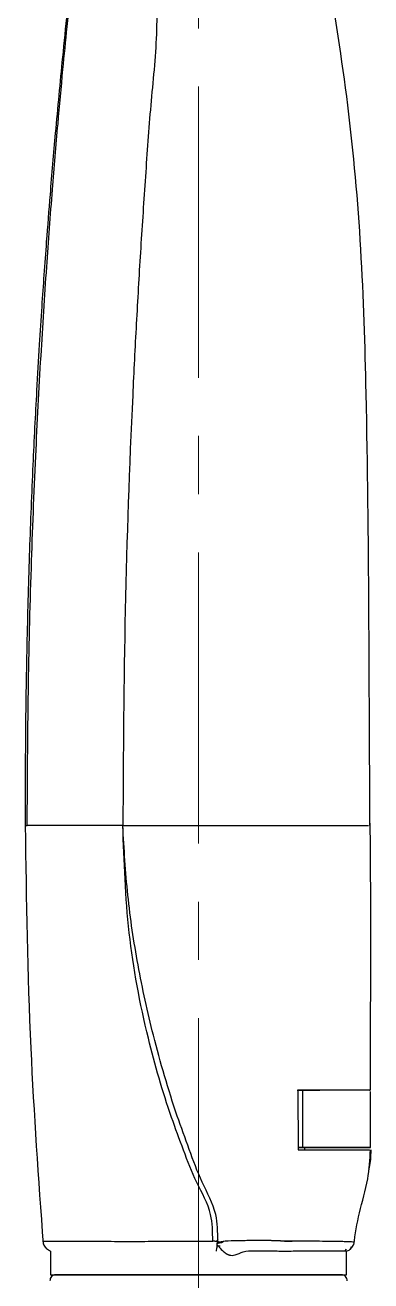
# Model space of a CAD drawing. Header units: millimetres. Extents: x 6110 to 6704, y -3675 to -2835.
# Drawn here: x 6574.06 to 6581.6, y -3232.94 to -3205.55 of the extents above; entities that cross this region are included whole.
import ezdxf

# ---------------------------------------------------------------- set-up
doc = ezdxf.new("R2010")
doc.units = ezdxf.units.MM
doc.header["$LTSCALE"] = 0.1
doc.linetypes.add('CENTERX2', pattern=[101.6, 63.5, -12.7, 12.7, -12.7])
doc.layers.get('0').update_dxf_attribs({"lineweight": 13})
doc.layers.add('CENTER', color=1, linetype='CENTERX2', lineweight=15)

msp = doc.modelspace()

# ---------------------------------------------------------------- linework, layer by layer
at = {"linetype": 'Continuous', "lineweight": 25}
for p, q in [((6574.0674, -3223.008), (6574.1072, -3223.0079)), ((6580.0096, -3228.7764), (6580.011, -3230.0764)), ((6580.1074, -3228.7764), (6580.1074, -3230.0264)), ((6581.5918, -3230.0268), (6581.5918, -3228.8053)), ((6580.1074, -3230.0264), (6580.0099, -3230.0264)), ((6580.011, -3230.0265), (6580.1934, -3230.0265)), ((6580.011, -3230.0266), (6580.4736, -3230.0266)), ((6580.6222, -3230.0266), (6580.011, -3230.0266)), ((6580.1606, -3230.0768), (6580.1606, -3230.0266)), ((6580.1606, -3230.027), (6580.2581, -3230.027)), ((6580.1934, -3230.0265), (6580.2061, -3230.0265)), ((6580.2314, -3230.0268), (6580.2314, -3230.0266)), ((6580.2314, -3230.0268), (6580.8094, -3230.0268)), ((6580.2997, -3230.0266), (6580.2997, -3230.0268)), ((6580.8777, -3230.0268), (6580.2997, -3230.0268)), ((6581.1019, -3230.0268), (6580.5288, -3230.0268)), ((6580.5516, -3230.0268), (6581.1247, -3230.0268)), ((6580.6222, -3230.0265), (6580.6222, -3230.0266)), ((6581.1019, -3230.0268), (6581.1019, -3230.0268)), ((6581.1293, -3230.0268), (6581.1293, -3230.0266)), ((6578.3154, -3232.1768), (6578.2594, -3232.1768)), ((6574.6168, -3232.2884), (6574.6168, -3232.8018)), ((6581.0616, -3232.2447), (6581.0267, -3232.2881)), ((6581.0668, -3232.8018), (6581.0668, -3232.2917)), ((6574.6168, -3232.8018), (6581.0668, -3232.8018))]:
    msp.add_line(p, q, dxfattribs=at)
at = {"linetype": 'Continuous', "lineweight": 25, "flags": 128}
for points in [[(6581.5918, -3228.7768), (6581.5537, -3228.7767), (6581.4259, -3228.7766), (6581.2112, -3228.7766), (6580.9148, -3228.7765), (6580.5439, -3228.7765), (6580.1074, -3228.7764)], [(6580.1074, -3230.0264), (6580.5439, -3230.0265), (6580.9148, -3230.0265), (6581.2112, -3230.0266), (6581.426, -3230.0266), (6581.5537, -3230.0267), (6581.5915, -3230.0268), (6581.5383, -3230.0268), (6581.3955, -3230.0269), (6581.1665, -3230.027), (6580.8569, -3230.027), (6580.4742, -3230.0271), (6580.1606, -3230.0271)], [(6580.8094, -3230.0268), (6580.7642, -3230.0269), (6580.708, -3230.0269), (6580.641, -3230.0269), (6580.5635, -3230.0269), (6580.4758, -3230.027), (6580.3783, -3230.027), (6580.2712, -3230.027), (6580.1549, -3230.027)], [(6580.2061, -3230.0265), (6580.6029, -3230.0265), (6580.9226, -3230.0266), (6581.1562, -3230.0266), (6581.2972, -3230.0267), (6581.3417, -3230.0268), (6581.2885, -3230.0268), (6581.1389, -3230.0269), (6580.8973, -3230.027), (6580.5703, -3230.027), (6580.1671, -3230.0271), (6580.1606, -3230.0271)], [(6580.2997, -3230.0268), (6580.3037, -3230.0268), (6580.3041, -3230.0268), (6580.3009, -3230.0268), (6580.2941, -3230.0268), (6580.2838, -3230.0268), (6580.2698, -3230.0268), (6580.2524, -3230.0268), (6580.2314, -3230.0268)], [(6580.2581, -3230.027), (6580.4224, -3230.027), (6580.5714, -3230.027), (6580.7043, -3230.027), (6580.8201, -3230.0269), (6580.9184, -3230.0269), (6580.9984, -3230.0269), (6581.0597, -3230.0268), (6581.1019, -3230.0268)], [(6580.4736, -3230.0266), (6580.5615, -3230.0266), (6580.6392, -3230.0266), (6580.7065, -3230.0267), (6580.763, -3230.0267), (6580.8085, -3230.0267), (6580.8428, -3230.0267), (6580.866, -3230.0267), (6580.8777, -3230.0268)], [(6581.1247, -3230.0268), (6581.1284, -3230.0268), (6581.1126, -3230.0267), (6581.0775, -3230.0267), (6581.0232, -3230.0267), (6580.95, -3230.0267), (6580.8584, -3230.0266), (6580.7489, -3230.0266), (6580.6222, -3230.0266)], [(6581.2346, -3232.0929), (6581.2317, -3232.0923), (6581.18, -3232.0877), (6581.1145, -3232.0862), (6581.0186, -3232.082), (6580.8589, -3232.0785), (6580.6738, -3232.0765), (6580.4084, -3232.0719), (6580.0484, -3232.0725), (6579.8864, -3232.0779), (6579.7717, -3232.0781), (6579.713, -3232.0753), (6579.6818, -3232.0728), (6579.6516, -3232.0702), (6579.6451, -3232.0697), (6579.6258, -3232.0684), (6579.5865, -3232.0659), (6579.511, -3232.0618), (6579.422, -3232.0582), (6579.2615, -3232.0554), (6579.0697, -3232.0565), (6578.8944, -3232.0595), (6578.8504, -3232.0604), (6578.8468, -3232.0605), (6578.8452, -3232.0605), (6578.845, -3232.0605), (6578.8449, -3232.0605), (6578.8449, -3232.0605), (6578.8449, -3232.0605), (6578.8449, -3232.0605), (6578.8449, -3232.0605), (6578.7185, -3232.0634), (6578.4815, -3232.0689), (6578.419, -3232.0712), (6578.3883, -3232.0793), (6578.3584, -3232.0965), (6578.3402, -3232.1046), (6578.3175, -3232.1097), (6578.3137, -3232.1104), (6578.2905, -3232.1107), (6578.2723, -3232.1218), (6578.2663, -3232.1055), (6578.2505, -3232.1), (6578.2482, -3232.0994), (6578.2474, -3232.0992), (6578.2468, -3232.0992), (6578.2463, -3232.0992), (6578.2461, -3232.0994), (6578.246, -3232.0996), (6578.246, -3232.0997), (6578.2461, -3232.1001), (6578.2463, -3232.1007), (6578.2468, -3232.1013), (6578.2493, -3232.1038), (6578.2527, -3232.1068), (6578.2723, -3232.1218)]]:
    msp.add_lwpolyline(points, dxfattribs=at)
at = {"linetype": 'Continuous', "lineweight": 25}
for centre, radius, start, end in [((6580.5292, -3221.6459), 8.381, 269.99723, 270.15282), ((6574.7277, -3232.9268), 0.125, 90, 184.76364), ((6580.956, -3232.9268), 0.125, 355.23636, 90)]:
    msp.add_arc(centre, radius, start, end, dxfattribs=at)
for points, knots in [([(6575.075, -3204.2864), (6575.0074, -3204.9407), (6574.8828, -3206.1455), (6574.7258, -3207.7982), (6574.6111, -3209.1403), (6574.5302, -3210.1709), (6574.4707, -3210.9833), (6574.4192, -3211.7307), (6574.3653, -3212.5711), (6574.2979, -3213.7231), (6574.2227, -3215.2163), (6574.1508, -3217.0281), (6574.0965, -3218.9795), (6574.0638, -3220.9833), (6574.0626, -3222.3359), (6574.0619, -3223.008)], [0, 0, 0, 0, 0.1051957, 0.19371, 0.2655197, 0.3206333, 0.3590598, 0.3958281, 0.4404527, 0.4937393, 0.5803442, 0.6795273, 0.7836796, 0.8925072, 1, 1, 1, 1]), ([(6574.1072, -3223.0079), (6574.1118, -3222.0303), (6574.1207, -3220.1567), (6574.1888, -3217.4703), (6574.2838, -3215.0317), (6574.3986, -3212.8428), (6574.5231, -3210.9046), (6574.6491, -3209.2176), (6574.7692, -3207.782), (6574.8773, -3206.5978), (6574.9634, -3205.7138), (6575.0265, -3205.093), (6575.0677, -3204.6989), (6575.0932, -3204.4585), (6575.1063, -3204.3366), (6575.1103, -3204.2992), (6575.1117, -3204.2863)], [0, 0, 0, 0, 0.1563474, 0.2996438, 0.4297717, 0.5466447, 0.6502013, 0.7403979, 0.8172047, 0.8806054, 0.9305892, 0.9592685, 0.9803972, 0.9939739, 0.9979305, 1, 1, 1, 1]), ([(6576.9237, -3204.286), (6576.9328, -3204.8048), (6576.951, -3205.8433), (6576.78, -3207.3931), (6576.6777, -3208.9483), (6576.5721, -3210.5043), (6576.4825, -3212.0622), (6576.3521, -3214.6622), (6576.2207, -3218.3102), (6576.2011, -3221.4409), (6576.1914, -3223.0074)], [0, 0, 0, 0, 0.0830929, 0.1663306, 0.2495788, 0.3328409, 0.4161212, 0.4994256, 0.7495206, 1, 1, 1, 1]), ([(6581.5776, -3223.0078), (6581.5714, -3221.4397), (6581.5591, -3218.2987), (6581.5208, -3214.1074), (6581.4097, -3210.4341), (6581.1362, -3207.3259), (6580.8091, -3205.2845), (6580.6484, -3204.2813)], [0, 0, 0, 0, 0.2505643, 0.501896, 0.6697302, 0.8376947, 1, 1, 1, 1]), ([(6574.0612, -3223.008), (6574.0861, -3224.6255), (6574.1331, -3227.6666), (6574.3513, -3230.7091), (6574.4535, -3232.1333)], [0, 0, 0, 0, 0.53187266, 1, 1, 1, 1]), ([(6576.1914, -3223.0074), (6575.9978, -3223.0074), (6575.6106, -3223.0074), (6575.092, -3223.0075), (6574.7169, -3223.0075), (6574.4953, -3223.0076), (6574.2439, -3223.0077), (6574.1528, -3223.0078), (6574.1072, -3223.0079)], [0, 0, 0, 0, 0.1245646, 0.2491195, 0.3736788, 0.498824, 0.7494114, 1, 1, 1, 1]), ([(6576.1914, -3223.0074), (6576.5108, -3223.0074), (6577.1497, -3223.0074), (6578.0917, -3223.0074), (6579.0082, -3223.0075), (6579.9098, -3223.0075), (6580.6823, -3223.0076), (6581.2391, -3223.0077), (6581.5346, -3223.0077), (6581.5429, -3223.0078), (6581.5452, -3223.0078)], [0, 0, 0, 0, 0.1356527, 0.2712361, 0.4068935, 0.5423877, 0.6774096, 0.8126361, 0.9478521, 1, 1, 1, 1]), ([(6578.1506, -3232.0692), (6578.1498, -3231.8724), (6578.1479, -3231.4174), (6577.7832, -3230.7971), (6577.5155, -3230.0878), (6577.1276, -3229.0498), (6576.6753, -3227.48), (6576.2713, -3225.35), (6576.218, -3223.7883), (6576.1914, -3223.0074)], [0, 0, 0, 0, 0.062274, 0.14393677, 0.22566054, 0.30738194, 0.49994997, 0.74997501, 1, 1, 1, 1]), ([(6578.2609, -3232.0702), (6578.2598, -3231.8732), (6578.2572, -3231.4173), (6577.9009, -3230.7894), (6577.6381, -3230.0701), (6577.2545, -3229.0103), (6576.8596, -3227.6721), (6576.5103, -3226.0601), (6576.2776, -3224.5325), (6576.22, -3223.5139), (6576.1914, -3223.0074)], [0, 0, 0, 0, 0.0623202, 0.144171, 0.2265246, 0.3095275, 0.5059208, 0.6736788, 0.8377218, 1, 1, 1, 1]), ([(6581.5902, -3228.7767), (6581.5899, -3228.5695), (6581.5885, -3227.5421), (6581.6051, -3225.6014), (6581.5919, -3223.8676), (6581.585, -3222.9541)], [0, 0, 0, 0, 0.1067538, 0.5294136, 1, 1, 1, 1]), ([(6579.9908, -3228.7766), (6580.067, -3228.7766), (6580.3018, -3228.7767), (6580.479, -3228.7767), (6580.485, -3228.7767), (6580.487, -3228.7768)], [0, 0, 0, 0, 0.2410837, 0.7418328, 1, 1, 1, 1]), ([(6581.5652, -3228.7767), (6581.5663, -3228.7767), (6581.5721, -3228.7767), (6581.3526, -3228.7766), (6580.9749, -3228.7765), (6580.5418, -3228.7765), (6580.1933, -3228.7764), (6580.0096, -3228.7764)], [0, 0, 0, 0, 0.073006, 0.4070305, 0.5930104, 0.7854608, 1, 1, 1, 1]), ([(6580.011, -3230.0764), (6580.1192, -3230.0764), (6580.3882, -3230.0765), (6580.791, -3230.0765), (6581.1522, -3230.0766), (6581.4139, -3230.0766), (6581.5665, -3230.0767), (6581.5693, -3230.0767), (6581.5704, -3230.0767)], [0, 0, 0, 0, 0.12557306, 0.31232957, 0.50403144, 0.6906871, 0.8823505, 1, 1, 1, 1]), ([(6581.2256, -3232.1514), (6581.2602, -3231.9177), (6581.3319, -3231.4324), (6581.5548, -3230.7606), (6581.5779, -3230.292), (6581.5885, -3230.0784)], [0, 0, 0, 0, 0.3355307, 0.6970895, 1, 1, 1, 1]), ([(6581.5954, -3230.0768), (6581.5954, -3230.0768), (6581.5954, -3230.0769), (6581.5954, -3230.0774), (6581.5955, -3230.0788), (6581.5955, -3230.0843), (6581.5956, -3230.1056), (6581.595, -3230.1899), (6581.59, -3230.3307), (6581.5626, -3230.4521), (6581.5493, -3230.5109)], [0, 0, 0, 0, 0.0001035, 0.0008185, 0.0027927, 0.0101107, 0.0382926, 0.1489106, 0.5875709, 1, 1, 1, 1]), ([(6574.4486, -3232.0715), (6574.4539, -3232.1018), (6574.4649, -3232.1647), (6574.5077, -3232.2123), (6574.5298, -3232.2369)], [0, 0, 0, 0, 0.4820839, 1, 1, 1, 1]), ([(6574.4649, -3232.0715), (6574.4612, -3232.0715), (6574.4499, -3232.0714), (6574.5718, -3232.0714), (6574.8179, -3232.0714), (6575.1893, -3232.0718), (6575.659, -3232.0729), (6576.2097, -3232.0761), (6576.8215, -3232.0744), (6577.4775, -3232.0707), (6577.9249, -3232.0697), (6578.1506, -3232.0692)], [0, 0, 0, 0, 0.0557406, 0.1737966, 0.2919523, 0.410387, 0.5290202, 0.6463744, 0.7624971, 0.8802421, 1, 1, 1, 1]), ([(6574.6168, -3232.2876), (6574.6155, -3232.2874), (6574.5823, -3232.2821), (6574.5555, -3232.2591), (6574.5298, -3232.2369)], [0, 0, 0, 0, 0.0388334, 1, 1, 1, 1]), ([(6578.2525, -3232.079), (6578.2354, -3232.0778), (6578.2152, -3232.0764), (6578.1898, -3232.0734), (6578.1729, -3232.0713), (6578.1591, -3232.07), (6578.1506, -3232.0692)], [0, 0, 0, 0, 0.5015798, 0.5936193, 0.7487206, 1, 1, 1, 1]), ([(6578.2299, -3232.2877), (6578.2302, -3232.2872), (6578.2345, -3232.2817), (6578.2416, -3232.2405), (6578.2495, -3232.1685), (6578.2515, -3232.1082), (6578.2525, -3232.079)], [0, 0, 0, 0, 0.02852937, 0.35823369, 0.68939873, 1, 1, 1, 1]), ([(6581.2144, -3232.0912), (6581.2141, -3232.0906), (6581.2129, -3232.0881), (6581.0154, -3232.0803), (6580.6266, -3232.0738), (6580.1234, -3232.0739), (6579.6238, -3232.0685), (6579.179, -3232.05), (6578.8162, -3232.0633), (6578.5302, -3232.0649), (6578.3841, -3232.0756), (6578.3143, -3232.0919), (6578.2813, -3232.0911), (6578.2607, -3232.0845), (6578.2541, -3232.0786), (6578.2523, -3232.0764), (6578.252, -3232.0759), (6578.2519, -3232.0758), (6578.2519, -3232.0758), (6578.2516, -3232.0758), (6578.2513, -3232.0738), (6578.2493, -3232.0717), (6578.2488, -3232.0682), (6578.2485, -3232.066), (6578.2484, -3232.0655), (6578.2484, -3232.0653), (6578.2483, -3232.065), (6578.2483, -3232.0649), (6578.2485, -3232.0643), (6578.2494, -3232.0603), (6578.2536, -3232.0478), (6578.2624, -3232.038), (6578.2689, -3232.0308)], [0, 0, 0, 0, 0.0541497, 0.2300642, 0.3985955, 0.5707374, 0.6943315, 0.7806675, 0.8815216, 0.9377245, 0.9661097, 0.9750119, 0.9831683, 0.9869113, 0.9885281, 0.9887225, 0.9888181, 0.98883, 0.9888372, 0.9888384, 0.9890391, 0.9897633, 0.9909325, 0.9911398, 0.9912072, 0.991261, 0.9913296, 0.9913935, 0.9914489, 0.9918105, 0.9939367, 1, 1, 1, 1]), ([(6578.2689, -3232.0308), (6578.2634, -3232.0353), (6578.2561, -3232.0413), (6578.2501, -3232.0507), (6578.2488, -3232.0555), (6578.249, -3232.0586), (6578.2494, -3232.06), (6578.2496, -3232.0606)], [0, 0, 0, 0, 0.5584321, 0.7431638, 0.8857111, 0.9481352, 1, 1, 1, 1]), ([(6578.2501, -3232.1515), (6578.2638, -3232.1678), (6578.3044, -3232.2162), (6578.376, -3232.289), (6578.4427, -3232.3433), (6578.4774, -3232.3593), (6578.4833, -3232.362)], [0, 0, 0, 0, 0.2181871, 0.6499033, 0.9405156, 1, 1, 1, 1]), ([(6578.3374, -3232.103), (6578.3316, -3232.1054), (6578.32, -3232.1101), (6578.2951, -3232.1125), (6578.2708, -3232.1091), (6578.2561, -3232.1032), (6578.2515, -3232.1014)], [0, 0, 0, 0, 0.2048855, 0.4060246, 0.8139539, 1, 1, 1, 1]), ([(6578.261, -3232.0702), (6578.2596, -3232.0719), (6578.257, -3232.0751), (6578.254, -3232.0778), (6578.2525, -3232.079)], [0, 0, 0, 0, 0.53444899, 1, 1, 1, 1]), ([(6581.054, -3232.2908), (6581.0878, -3232.2813), (6581.1543, -3232.2627), (6581.165, -3232.2169), (6581.1703, -3232.1944)], [0, 0, 0, 0, 0.508947, 1, 1, 1, 1]), ([(6581.1411, -3232.2483), (6581.1551, -3232.236), (6581.1829, -3232.2115), (6581.2111, -3232.1703), (6581.2214, -3232.1418), (6581.2255, -3232.1303)], [0, 0, 0, 0, 0.3776853, 0.7496887, 1, 1, 1, 1]), ([(6578.4833, -3232.362), (6578.4872, -3232.364), (6578.499, -3232.3699), (6578.5284, -3232.3777), (6578.5768, -3232.3825), (6578.6801, -3232.3653), (6578.8293, -3232.2744), (6579.0687, -3232.2825), (6579.2893, -3232.2793), (6579.4807, -3232.2829), (6579.6275, -3232.2874), (6579.7562, -3232.288), (6579.8868, -3232.285), (6580.1018, -3232.2831), (6580.3844, -3232.2834), (6580.6543, -3232.2844), (6580.8448, -3232.2833), (6580.9831, -3232.2851), (6581.0314, -3232.2847), (6581.0572, -3232.2845)], [0, 0, 0, 0, 0.0032257, 0.0097676, 0.0234103, 0.0399749, 0.0864585, 0.1504718, 0.22329, 0.2678915, 0.3134222, 0.3533178, 0.3832146, 0.4345054, 0.5628958, 0.6891845, 0.7905485, 0.8881268, 1, 1, 1, 1]), ([(6578.4688, -3232.8018), (6578.2807, -3232.8018), (6577.8933, -3232.8018), (6577.2899, -3232.8018), (6576.6854, -3232.8018), (6576.116, -3232.8018), (6575.6196, -3232.8018), (6575.2235, -3232.8018), (6574.9449, -3232.8018), (6574.7697, -3232.8018), (6574.7421, -3232.8018), (6574.7283, -3232.8018)], [0, 0, 0, 0, 0.1043567, 0.2149644, 0.3301707, 0.4478213, 0.5654725, 0.680679, 0.7912862, 0.8956436, 1, 1, 1, 1]), ([(6580.9506, -3232.8018), (6580.9437, -3232.8018), (6580.9286, -3232.8018), (6580.7547, -3232.8018), (6580.4611, -3232.8018), (6580.0542, -3232.8018), (6579.5655, -3232.8018), (6579.0319, -3232.8018), (6578.6528, -3232.8018), (6578.4688, -3232.8018)], [0, 0, 0, 0, 0.1273976, 0.2750868, 0.4259109, 0.5767345, 0.7244242, 0.8662187, 1, 1, 1, 1])]:
    msp.add_open_spline(points, degree=3, knots=knots, dxfattribs=at)
at = {"layer": 'CENTER'}
msp.add_line((6577.8418, -3084.9683), (6577.8418, -3361.0518), dxfattribs=at)

doc.saveas('drawing.dxf')
